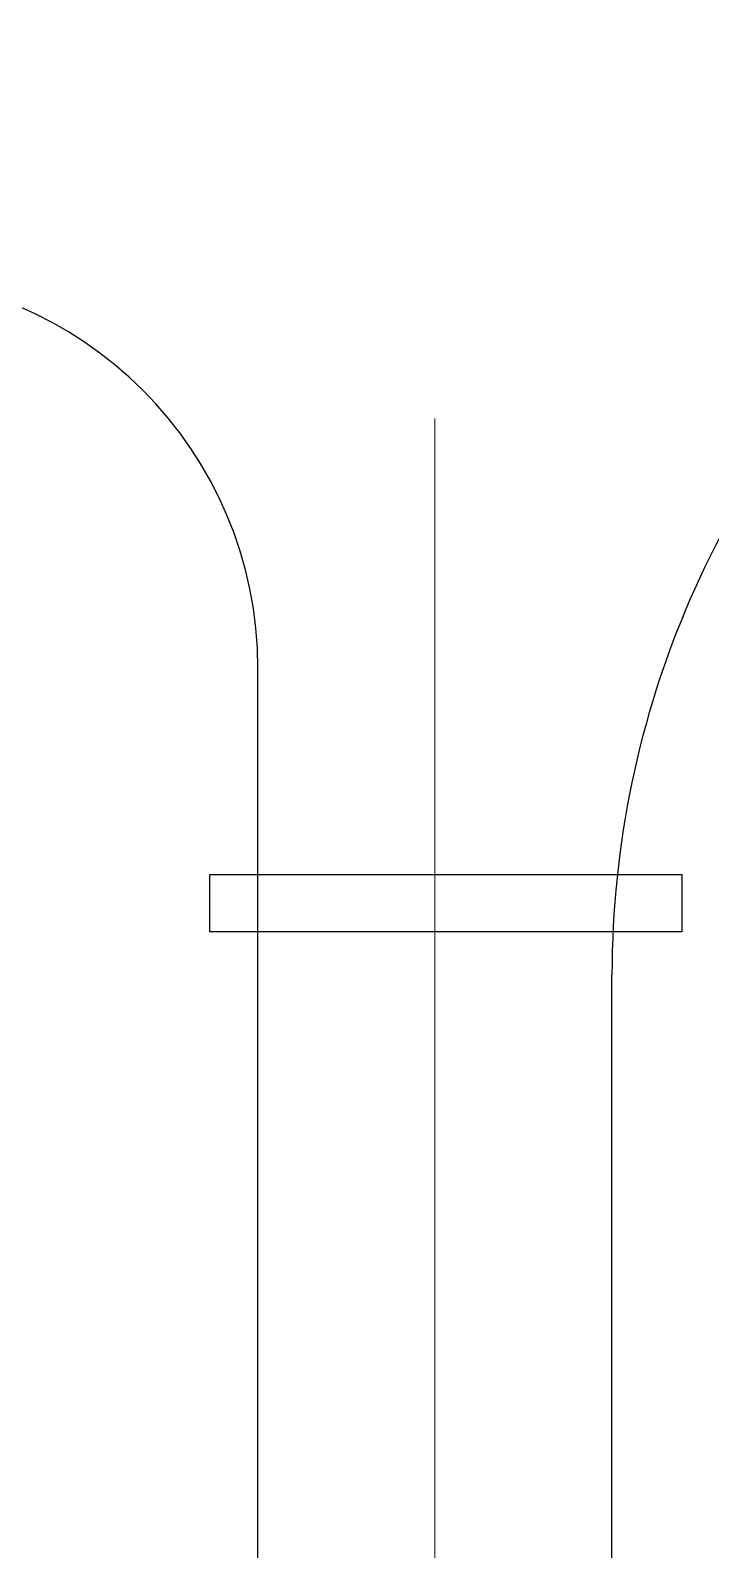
# Model space of a CAD drawing. Header units: inches. Extents: x 517790 to 538444, y 301815 to 302461.
# Drawn here: x 517857.53 to 517866.17, y 302338 to 302357.31 of the extents above; entities that cross this region are included whole.
import ezdxf

# ---------------------------------------------------------------- set-up
doc = ezdxf.new("R2010")
doc.units = ezdxf.units.IN
doc.header["$MEASUREMENT"] = 0
doc.linetypes.add('DASHDOT', pattern=[25.4, 12.7, -6.35, 0, -6.35])
doc.layers.add('Layout', color=6, linetype='Continuous', lineweight=15)
doc.layers.add('电气-接地设计-接地线', color=3, linetype='接地线')
doc.styles.add('EESLTYPE', font='TXT.shx')
doc.linetypes.add('接地线', pattern='A,500,["/",EESLTYPE,S=200,R=0,X=0,Y=-100],-200,60,-200', length=960)

msp = doc.modelspace()

# ---------------------------------------------------------------- linework, layer by layer
at = {"layer": 'Layout', "color": 9, "linetype": 'DASHDOT', "ltscale": 5}
msp.add_line((517862.667, 302288.876), (517862.667, 302360.288), dxfattribs=at)
at = {"layer": 'Layout', "color": 9, "lineweight": -3}
for p, q in [((517860.417, 302312.876), (517860.417, 302349.203)), ((517864.917, 302288.876), (517864.917, 302345.301))]:
    msp.add_line(p, q, dxfattribs=at)
for centre, radius, start, end in [((517876.917, 302345.301), 12, 86.2239, 180), ((517855.417, 302349.203), 5, 0, 90)]:
    msp.add_arc(centre, radius, start, end, dxfattribs=at)
at = {"layer": '电气-接地设计-接地线', "color": 6, "linetype": 'Continuous'}
msp.add_lwpolyline([(517859.805, 302345.851), (517859.805, 302346.581), (517865.805, 302346.581), (517865.805, 302345.851)], close=True, dxfattribs=at)

doc.saveas('drawing.dxf')
